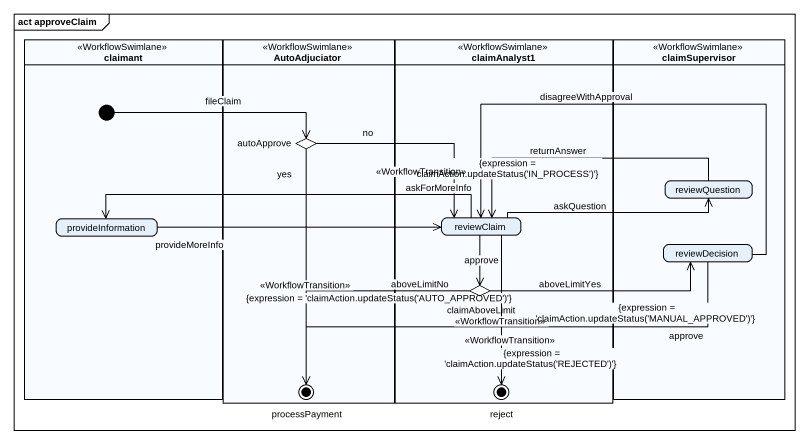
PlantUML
@startuml
mainframe act approveClaim
hide empty description
state claimant <<WorkflowSwimlane>> {
  state initial1 <<start>>
  state provideInformation
}
state AutoAdjuciator <<WorkflowSwimlane>> {
  state autoApprove <<choice>>
  state processPayment <<end>>
}
state claimAnalyst1 <<WorkflowSwimlane>> {
  state reviewClaim
  state claimAboveLimit <<choice>>
  state reject <<end>>
}
state claimSupervisor <<WorkflowSwimlane>> {
  state reviewQuestion
  state reviewDecision
}
initial1 -right-> autoApprove : fileClaim
autoApprove -right-> reviewClaim : no\n<<WorkflowTransition>>\n{expression = 'claimAction.updateStatus('IN_PROCESS')'}
autoApprove --> processPayment : yes\n<<WorkflowTransition>>\n{expression = 'claimAction.updateStatus('AUTO_APPROVED')'}
reviewQuestion -left-> reviewClaim : returnAnswer
provideInformation -right-> reviewClaim : provideMoreInfo
reviewClaim -right-> reviewQuestion : askQuestion
reviewClaim -left-> provideInformation : askForMoreInfo
reviewClaim --> claimAboveLimit : approve
reviewClaim --> reject : <<WorkflowTransition>>\n{expression = 'claimAction.updateStatus('REJECTED')'}
reviewDecision -left-> reviewClaim : disagreeWithApproval
reviewDecision -left-> processPayment : {expression = 'claimAction.updateStatus('MANUAL_APPROVED')'}\napprove\n<<WorkflowTransition>>
claimAboveLimit -right-> reviewDecision : aboveLimitYes
claimAboveLimit -left-> processPayment : aboveLimitNo
@enduml
